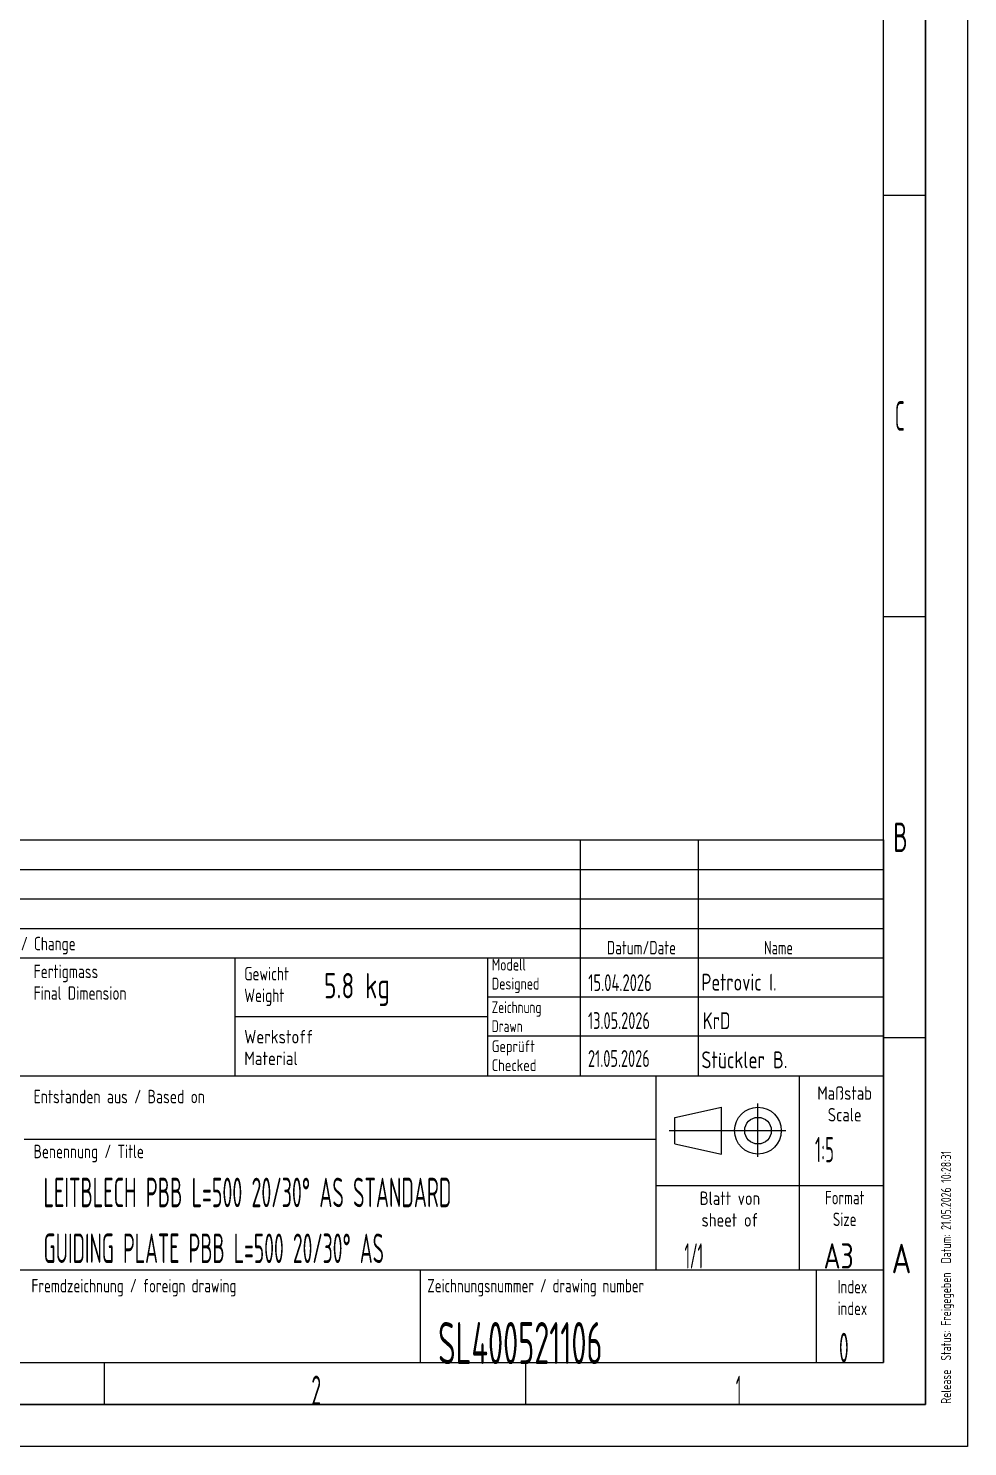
# Model space of a CAD drawing. Header units: millimetres. Extents: x 0 to 420, y 0 to 297.
# Drawn here: x 308.5 to 420, y 0 to 168.3 of the extents above; entities that cross this region are included whole.
import ezdxf
from ezdxf.lldxf.tags import DXFTag

# ---------------------------------------------------------------- set-up
doc = ezdxf.new("R2010")
doc.units = ezdxf.units.MM
doc.layers.add('1', color=7, linetype='Continuous', true_color=0xffffff)
doc.styles.add('iso-1', font='isocp.shx')
tags = doc.linetypes.add('DASHDOT', pattern=[70, 31, -13, 13, -13]).pattern_tags.tags
tags[10:11] = [DXFTag(74, 4), DXFTag(75, 0), DXFTag(340, '0'), DXFTag(46, 0.0), DXFTag(50, 0.0), DXFTag(44, 0.0), DXFTag(45, 0.0)]
tags[8:9] = [DXFTag(74, 4), DXFTag(75, 0), DXFTag(340, '0'), DXFTag(46, 0.0), DXFTag(50, 0.0), DXFTag(44, 0.0), DXFTag(45, 0.0)]
tags[6:7] = [DXFTag(74, 4), DXFTag(75, 0), DXFTag(340, '0'), DXFTag(46, 0.0), DXFTag(50, 0.0), DXFTag(44, 0.0), DXFTag(45, 0.0)]
tags[4:5] = [DXFTag(74, 4), DXFTag(75, 0), DXFTag(340, '0'), DXFTag(46, 0.0), DXFTag(50, 0.0), DXFTag(44, 0.0), DXFTag(45, 0.0)]

msp = doc.modelspace()

# ---------------------------------------------------------------- linework, layer by layer
at = {"layer": '1', "color": 4, "linetype": 'Continuous', "lineweight": 18}
for p, q in [((420, 297), (420, 0)), ((235, 72), (410, 72)), ((410, 72), (410, 10)), ((235, 58), (410, 58)), ((363, 58), (363, 44)), ((235, 44), (410, 44)), ((383, 44), (383, 21)), ((385.22, 39.08), (390.76, 40.27)), ((385.22, 35.92), (385.22, 39.08)), ((390.76, 34.73), (390.76, 40.27)), ((308, 36.5), (383, 36.5)), ((385.22, 35.92), (390.76, 34.73)), ((235, 21), (410, 21)), ((355, 21), (355, 10)), ((235, 10), (410, 10)), ((420, 0), (0, 0))]:
    msp.add_line(p, q, dxfattribs=at)
at = {"layer": '1', "color": 4, "linetype": 'Continuous', "lineweight": 25}
for p, q in [((415, 292), (415, 5)), ((415, 5), (20, 5))]:
    msp.add_line(p, q, dxfattribs=at)
at = {"layer": '1', "color": 1, "linetype": 'Continuous', "lineweight": 13}
for p, q in [((410, 10), (410, 287)), ((415, 148.5), (410, 148.5)), ((415, 98.5), (410, 98.5)), ((374, 72), (374, 44)), ((388, 72), (388, 44)), ((235, 68.5), (410, 68.5)), ((235, 65), (410, 65)), ((235, 61.5), (410, 61.5)), ((333, 58), (333, 44)), ((363, 53.37), (410, 53.37)), ((363, 51), (333, 51)), ((363, 48.74), (410, 48.74)), ((415, 48.5), (410, 48.5)), ((400, 44), (400, 21)), ((383, 31), (410, 31)), ((402, 21), (402, 10)), ((25, 10), (410, 10)), ((317.5, 10), (317.5, 5)), ((367.5, 10), (367.5, 5))]:
    msp.add_line(p, q, dxfattribs=at)
at = {"layer": '1', "color": 1, "linetype": 'DASHDOT', "lineweight": 13}
for p, q in [((395.11, 34.38), (395.11, 40.73)), ((384.57, 37.5), (398.43, 37.5))]:
    msp.add_line(p, q, dxfattribs=at)
at = {"layer": '1', "color": 4, "linetype": 'Continuous', "lineweight": 18}
for radius in [2.77, 1.58]:
    msp.add_circle((395.11, 37.5), radius, dxfattribs=at)

# ---------------------------------------------------------------- texts
at = {"layer": '1', "color": 1, "linetype": 'Continuous', "lineweight": 13, "char_height": 3.5, "attachment_point": 7, "line_spacing_factor": 0.963855, "style": 'iso-1'}
for s, insert in [('\\W0.5104;C', (411.37, 120.57)), ('\\W0.6380;B', (411.17, 70.57)), ('\\W0.8300;A', (410.97, 20.57)), ('\\W0.5404;2', (342.09, 4.93)), ('\\W0.4176;1', (392.48, 4.93))]:
    msp.add_mtext(s, dxfattribs=dict(at, insert=insert))
at = {"layer": '1', "color": 3, "linetype": 'Continuous', "lineweight": 18, "attachment_point": 7, "line_spacing_factor": 0.963855, "style": 'iso-1'}
for s, insert, char_height in [('\\W0.5469; ', (374.75, 68.82), 2), ('\\W0.5469; ', (388.72, 68.82), 2), ('\\W0.5469; ', (374.75, 65.32), 2), ('\\W0.5469; ', (388.72, 65.32), 2), ('\\W0.5469; ', (374.77, 61.82), 2), ('\\W0.5469; ', (388.74, 61.82), 2), ('\\W0.7486;5.8 kg', (343.6, 52.3), 3), ('\\W0.6970;15.04.2026', (374.95, 54.06), 2), ('\\W0.7978;Petrovic I.', (388.4, 54.12), 2), ('\\W0.6841;13.05.2026', (374.93, 49.56), 2), ('\\W0.8014;KrD', (388.55, 49.55), 2), ('\\W1.0000;', (309.29, 47.1), 3), ('\\W0.6841;21.05.2026', (374.93, 45.06), 2), ('\\W0.8318;Stückler B.', (388.4, 44.91), 2), ('\\W1.0000;', (345.47, 45.16), 3), ('\\W1.0000;', (309.14, 37.38), 2), ('\\W0.5376;1:5', (401.88, 33.75), 3), ('\\W0.5470;LEITBLECH PBB L=500 20/30° AS STANDARD', (310.29, 28.41), 3.5), ('\\W0.5469; ', (400.78, 31.32), 1.6), ('\\W0.5396;GUIDING PLATE PBB L=500 20/30° AS', (310.29, 21.78), 3.5), ('\\W0.4767;1/1', (386.38, 21.13), 3), ('\\W0.8250;A3', (402.91, 21.13), 3), ('\\W1.0000;', (310.14, 10.94), 3.5)]:
    msp.add_mtext(s, dxfattribs=dict(at, insert=insert, char_height=char_height))
at = {"layer": '1', "color": 1, "linetype": 'Continuous', "lineweight": 18, "line_spacing_factor": 0.963855, "style": 'iso-1'}
for s, insert, char_height, attachment_point in [('\\W0.7926;Änderung / Change', (307.15, 58.42), 1.6, 8), ('\\W0.7858;Datum/Date', (381.28, 58.42), 1.6, 8), ('\\W0.7402;Name', (395.82, 58.42), 1.6, 7), ('\\W0.8167;Modell\\PDesigned', (363.5, 53.83), 1.4, 7), ('\\W0.8066;Fertigmass\\PFinal Dimension', (309.12, 53.03), 1.6, 7), ('\\W0.7977;Gewicht\\PWeight', (334.12, 52.28), 1.6, 7), ('\\W0.7727;Zeichnung\\PDrawn', (363.5, 49.2), 1.4, 7), ('\\W0.8966;Werkstoff\\PMaterial', (334.12, 45.28), 1.6, 7), ('\\W0.8514;Geprüft\\PChecked', (363.5, 44.57), 1.4, 7), ('\\W0.8189;Entstanden aus / Based on', (309.12, 40.75), 1.6, 7), ('\\W0.8715;Maßstab\\PScale\\Fisocp.shx;', (405.4, 38.59), 1.6, 8), ('\\W0.8002;Benennung / Title', (309.12, 33.75), 1.6, 7), ('\\W0.7767;Format\\PSize', (405.4, 26.18), 1.6, 8), ('\\W0.8719;Blatt von\\Psheet of', (391.78, 26.11), 1.6, 8), ('\\W0.7882;Fremdzeichnung / foreign drawing', (308.86, 17.82), 1.6, 7), ('\\W0.7721;Zeichnungsnummer / drawing number', (355.86, 17.82), 1.6, 7), ('\\W0.7656;Index\\Pindex', (406.32, 15.61), 1.6, 8)]:
    msp.add_mtext(s, dxfattribs=dict(at, insert=insert, char_height=char_height, attachment_point=attachment_point))
at = {"layer": '1', "color": 1, "linetype": 'Continuous', "lineweight": 13, "insert": (418.4, 5.09), "char_height": 1.2, "attachment_point": 7, "rotation": 90, "line_spacing_factor": 0.963855, "style": 'iso-1'}
msp.add_mtext('\\W0.7853;Release  Status: Freigegeben  Datum: 21.05.2026 10:28:31', dxfattribs=at)
at = {"layer": '1', "color": 3, "linetype": 'Continuous', "lineweight": 25, "attachment_point": 7, "line_spacing_factor": 0.963855, "style": 'iso-1'}
for s, insert, char_height in [('\\W0.5827;SL400521106', (357.14, 9.79), 5), ('\\W0.5404;0', (404.72, 10.01), 3.5)]:
    msp.add_mtext(s, dxfattribs=dict(at, insert=insert, char_height=char_height))

doc.saveas('drawing.dxf')
